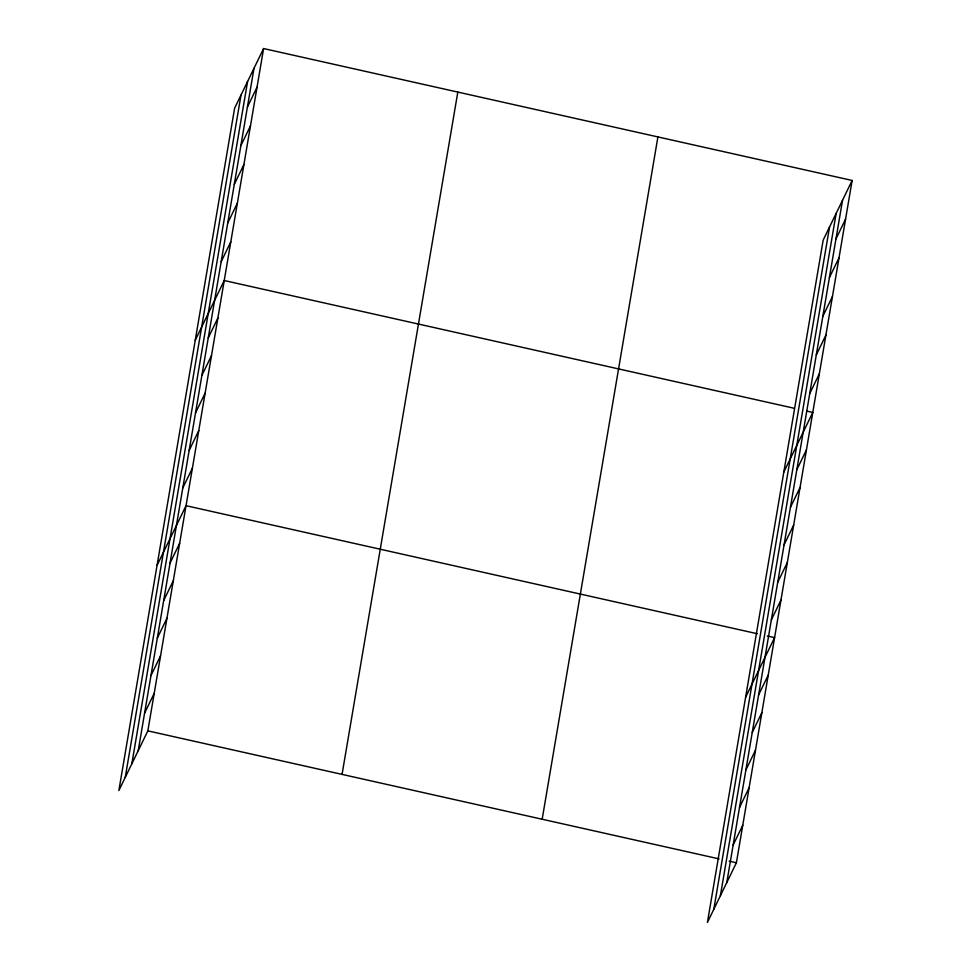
<?xml version="1.0" encoding="UTF-8"?>
<svg xmlns="http://www.w3.org/2000/svg" width="971" height="971" viewBox="0 0 971 971"><rect width="100%" height="100%" fill="white"/><g stroke="black" fill="none" stroke-linecap="round" stroke-linejoin="round"><path stroke-width="1.46" d="M125.247 777.383L241.002 95.073M131.838 763.825L247.581 81.515M138.222 750.668L253.977 68.346M263.59 48.55L234.606 108.23L118.863 790.54L147.835 730.86L263.59 48.55L852.137 180.46L736.394 862.77L707.41 922.45L823.165 240.14L852.137 180.46M342.059 774.397L457.814 92.075M542.17 819.245L657.913 136.923M713.806 909.293L829.55 226.971M720.385 895.735L836.14 213.414M726.781 882.566L842.525 200.257M247.411 107.016L257.024 87.22M240.857 145.686L250.469 125.878M234.29 184.344L243.915 164.548M227.736 223.014L237.349 203.206M221.182 261.672L230.795 241.876M195.256 340.214L224.228 280.534L794.084 408.245M208.255 337.872L217.868 318.063M201.883 375.389L211.496 355.592M195.523 412.918L205.136 393.121M189.151 450.447L198.764 430.651M182.791 487.976L192.404 468.168M157.059 565.377L186.031 505.697L757.319 633.735M170.059 563.034L179.671 543.226M163.686 600.551L173.299 580.755M157.326 638.081L166.939 618.284M150.954 675.61L160.567 655.813M144.594 713.139L154.207 693.33M835.97 238.927L845.583 219.118M829.404 277.585L839.029 257.788M822.85 316.255L832.463 296.446M816.283 354.913L825.908 335.116M809.729 393.583L819.342 373.774M783.803 472.124L812.788 412.444L807.035 411.158M796.803 469.77L806.416 449.974M790.443 507.299L800.055 487.503M784.07 544.828L793.683 525.02M777.71 582.357L787.323 562.549M771.338 619.886L780.951 600.078M745.607 697.287L774.591 637.607L767.393 635.993M758.606 694.933L768.219 675.136M752.246 732.462L761.859 712.665M745.874 769.991L755.487 750.182M739.514 807.52L749.127 787.712M733.141 845.049L742.754 825.241M147.835 730.86L719.123 858.898M729.197 861.156L736.394 862.77"/></g></svg>
